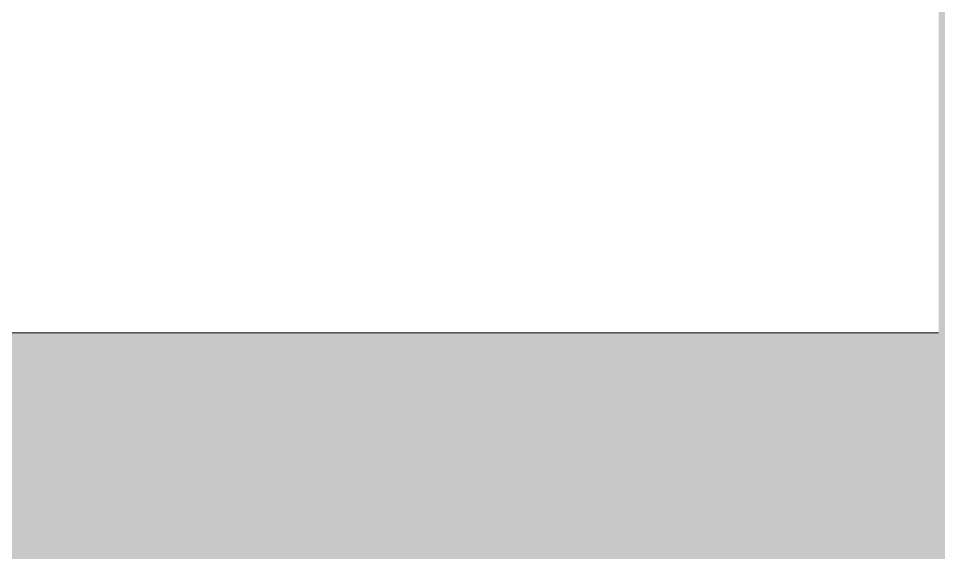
# Model space of a CAD drawing. Header units: inches. Extents: x -4169 to -1846, y 9706 to 12377.
# Drawn here: x -3813.819 to -3813.108, y 10352.045 to 10352.458 of the extents above; entities that cross this region are included whole.
import ezdxf

# ---------------------------------------------------------------- set-up
doc = ezdxf.new("R2010")
doc.units = ezdxf.units.IN
doc.header["$MEASUREMENT"] = 0
for name, color, linetype, lineweight in [('0-1', 7, 'Continuous', 5), ('0-2', 50, 'Continuous', 18), ('A-WALL', 113, 'Continuous', 18), ('A-WALL-PATT-4', 111, 'Continuous', 9), ('I-FURN-3', 55, 'Continuous', 9), ('I-WALL-2', 2, 'Continuous', 5)]:
    doc.layers.add(name, color=color, linetype=linetype, lineweight=lineweight)

# ---------------------------------------------------------------- blocks, each defined once
blk = doc.blocks.new('Entertainment_Center_14771 - Entertainment_Center_14771-1372851-ENLARGED RCP - 3RD FLOOR PLAN')
at = {"layer": 'I-FURN-3'}
blk.add_hatch(color=256, dxfattribs=at).paths.add_polyline_path([(13.99616, -6), (36, -6), (36, 10), (18, 10), (18, 6), (-18, 6), (-18, 10), (-36, 10), (-36, -6), (13.21733, -6)], flags=0)
blk = doc.blocks.new('CTR - 1st Phase - Unit Layouts_rvt-1-ENLARGED RCP - 3RD FLOOR PLAN')
at = {"layer": '0-2'}
blk.add_blockref('Entertainment_Center_14771 - Entertainment_Center_14771-1372851-ENLARGED RCP - 3RD FLOOR PLAN', (-3777.10752, 10357.7144), dxfattribs=at)

msp = doc.modelspace()

# ---------------------------------------------------------------- hatches: boundary and pattern name
at = {"layer": 'A-WALL-PATT-4'}
h = msp.add_hatch(dxfattribs=at)
h.set_pattern_fill('FP_1', color=256, style=0, pattern_type=2)
h.set_pattern_definition([(0, (0, 0), (20.48, 5.12), [0.845, -14.515, 0.845, -14.515, -81.92]), (0, (0, 0), (20.48, 5.12), [-30.72, 0.845, -29.875, 0.845, -14.515, -35.84]), (0, (0, 0), (20.48, 5.12), [-76.8, 0.845, -9.395, 0.845, -24.755]), (120, (7.68, 2.56), (-14.67405, 15.1762003), [0.845, -14.515, 0.845, -14.515, -81.92]), (120, (7.68, 2.56), (-14.67405, 15.1762003), [-30.72, 0.845, -29.875, 0.845, -14.515, -35.84]), (120, (7.68, 2.56), (-14.67405, 15.1762003), [-76.8, 0.845, -9.395, 0.845, -24.755]), (240, (10.24, 12.8), (-5.80595, -20.2962003), [0.845, -14.515, 0.845, -14.515, -81.92]), (240, (10.24, 12.8), (-5.80595, -20.2962003), [-30.72, 0.845, -29.875, 0.845, -14.515, -35.84]), (240, (10.24, 12.8), (-5.80595, -20.2962003), [-76.8, 0.845, -9.395, 0.845, -24.755])])
h.paths.add_polyline_path([(-3505.2154, 10352.2144), (-3504.67374, 10352.2144), (-3504.67374, 10352.8394), (-3741.10752, 10352.8394), (-3741.10752, 10352.2144), (-3506.39143, 10352.2144)], flags=0)
h.paths.add_polyline_path([(-3850.62889, 10352.2144), (-3813.10752, 10352.2144), (-3813.10752, 10352.8394), (-3852.47374, 10352.8394), (-3852.47374, 10352.2144), (-3851.84874, 10352.2144)], flags=0)
at = {"layer": 'I-WALL-2'}
h = msp.add_hatch(color=256, dxfattribs=at)
h.paths.add_polyline_path([(-3845.31612, 10351.5894), (-3813.10752, 10351.5894), (-3813.10752, 10352.2144), (-3852.47374, 10352.2144), (-3852.47374, 10351.5894), (-3850.99475, 10351.5894)], flags=0)
h.paths.add_polyline_path([(-3505.29874, 10351.5894), (-3504.67374, 10351.5894), (-3504.67374, 10352.2144), (-3741.10752, 10352.2144), (-3741.10752, 10351.5894), (-3506.39143, 10351.5894)], flags=0)

# ---------------------------------------------------------------- linework, layer by layer
at = {"layer": 'A-WALL'}
msp.add_line((-3852.47374, 10352.2144), (-3813.10752, 10352.2144), dxfattribs=at)

# ---------------------------------------------------------------- block references
at = {"layer": '0-1'}
msp.add_blockref('CTR - 1st Phase - Unit Layouts_rvt-1-ENLARGED RCP - 3RD FLOOR PLAN', (0, 0), dxfattribs=at)

doc.saveas('drawing.dxf')
